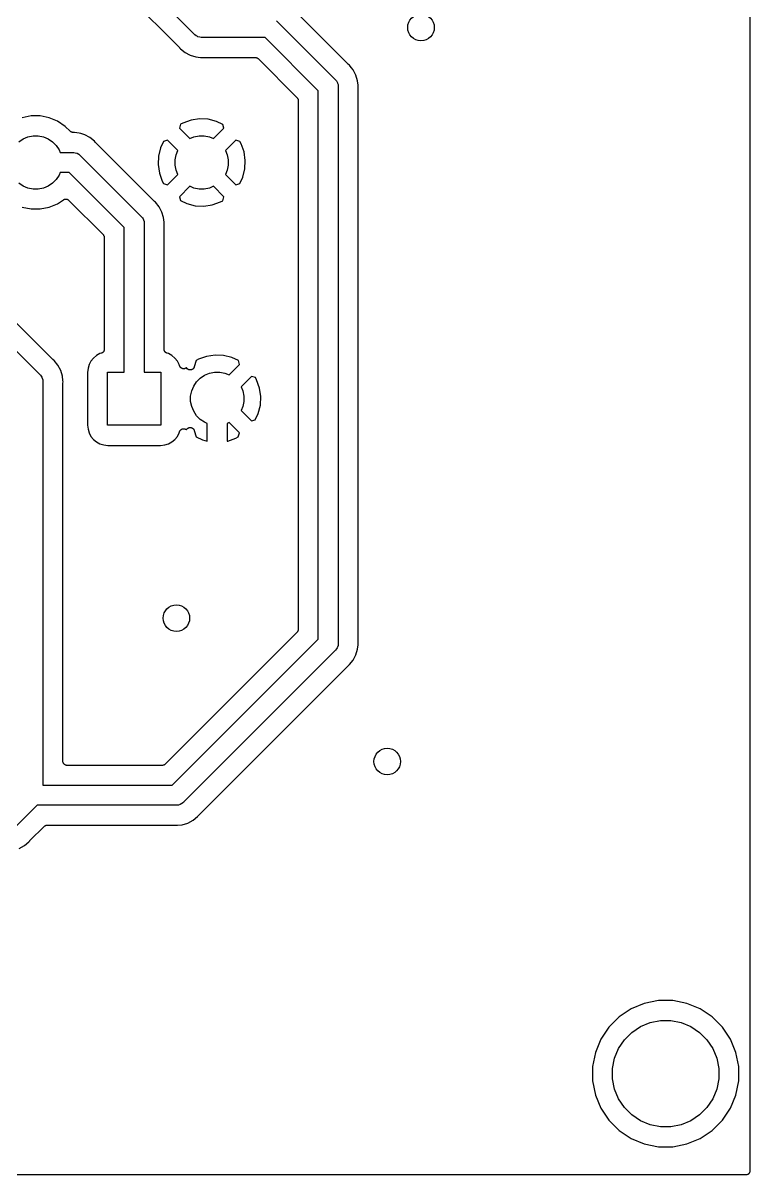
# Model space of a CAD drawing. Extents: x 102.4 to 160.8, y -97.5 to -19.5.
# Drawn here: x 138.89 to 160.78, y -97.54 to -62.86 of the extents above; entities that cross this region are included whole.
import ezdxf

# ---------------------------------------------------------------- set-up
doc = ezdxf.new("R2010")
doc.units = 0
doc.layers.add('BLACK', color=7, linetype='CONTINUOUS')

msp = doc.modelspace()

# ---------------------------------------------------------------- linework, layer by layer
at = {"layer": 'BLACK', "linetype": 'CONTINUOUS'}
for p, q in [((160.782, -19.939), (160.782, -97.409)), ((144.049, -63.1937), (141.53, -60.6745)), ((141.131, -61.1241), (143.6, -63.5927)), ((148.683, -64.0979), (146.976, -62.3913)), ((146.527, -62.7903), (148.284, -64.5475)), ((144.059, -63.2052), (144.049, -63.1937)), ((144.07, -63.2145), (144.059, -63.2052)), ((144.105, -63.2426), (144.07, -63.2145)), ((144.132, -63.2575), (144.105, -63.2426)), ((144.157, -63.2705), (144.132, -63.2575)), ((144.213, -63.2877), (144.157, -63.2705)), ((144.257, -63.292), (144.213, -63.2877)), ((144.272, -63.2934), (144.257, -63.292)), ((144.257, -63.292), (144.257, -63.292)), ((144.287, -63.292), (144.272, -63.2934)), ((146.18, -63.292), (144.287, -63.292)), ((147.782, -64.8943), (146.18, -63.292)), ((143.6, -63.5927), (143.601, -63.594)), ((143.601, -63.594), (143.605, -63.5982)), ((143.605, -63.5982), (143.608, -63.602)), ((143.608, -63.602), (143.633, -63.6315)), ((143.633, -63.6315), (143.77, -63.7439)), ((143.77, -63.7439), (143.904, -63.816)), ((143.904, -63.816), (143.926, -63.8275)), ((143.926, -63.8275), (144.096, -63.879)), ((144.096, -63.879), (144.234, -63.8926)), ((144.234, -63.8926), (144.234, -63.8926)), ((144.234, -63.8926), (144.272, -63.8964)), ((144.272, -63.8964), (144.31, -63.8926)), ((144.31, -63.8926), (144.312, -63.8924)), ((144.312, -63.8924), (144.317, -63.8925)), ((144.317, -63.8925), (144.322, -63.892)), ((144.322, -63.892), (145.879, -63.892)), ((145.879, -63.892), (145.879, -63.892)), ((145.879, -63.892), (145.879, -63.892)), ((145.879, -63.892), (145.879, -63.892)), ((145.879, -63.892), (145.88, -63.892)), ((145.88, -63.892), (145.892, -63.8933)), ((145.892, -63.8933), (145.904, -63.8945)), ((145.904, -63.8945), (145.904, -63.8947)), ((145.904, -63.8947), (145.905, -63.8948)), ((145.905, -63.8948), (145.916, -63.8983)), ((145.916, -63.8983), (145.927, -63.9018)), ((145.927, -63.9018), (145.928, -63.9021)), ((145.928, -63.9021), (145.929, -63.9023)), ((145.929, -63.9023), (145.939, -63.9079)), ((145.939, -63.9079), (145.949, -63.9135)), ((145.949, -63.9135), (145.95, -63.9139)), ((145.95, -63.9139), (145.95, -63.9142)), ((145.95, -63.9142), (145.959, -63.9217)), ((145.959, -63.9217), (145.968, -63.9292)), ((145.968, -63.9292), (147.145, -65.1056)), ((148.687, -64.1013), (148.683, -64.0979)), ((148.691, -64.1052), (148.687, -64.1013)), ((148.692, -64.1063), (148.691, -64.1052)), ((148.721, -64.1305), (148.692, -64.1063)), ((148.746, -64.16), (148.721, -64.1305)), ((148.78, -64.2017), (148.746, -64.16)), ((148.746, -64.16), (148.746, -64.16)), ((148.834, -64.2676), (148.78, -64.2017)), ((148.78, -64.2017), (148.78, -64.2017)), ((148.918, -64.4239), (148.834, -64.2676)), ((148.969, -64.5936), (148.918, -64.4239)), ((148.284, -64.5475), (148.295, -64.5568)), ((148.295, -64.5568), (148.305, -64.5683)), ((148.305, -64.5683), (148.305, -64.5683)), ((148.305, -64.5683), (148.333, -64.6025)), ((148.333, -64.6025), (148.361, -64.6546)), ((148.361, -64.6546), (148.364, -64.6668)), ((148.364, -64.6668), (148.378, -64.7112)), ((148.378, -64.7112), (148.382, -64.7553)), ((148.382, -64.7553), (148.383, -64.77)), ((148.383, -64.77), (148.382, -64.7847)), ((148.382, -64.7847), (148.382, -81.5193)), ((148.983, -64.7318), (148.969, -64.5936)), ((148.982, -64.8187), (148.983, -64.8133)), ((148.982, -64.8204), (148.982, -64.8187)), ((148.982, -81.4836), (148.982, -64.8204)), ((148.983, -64.732), (148.983, -64.7318)), ((148.986, -64.77), (148.983, -64.732)), ((148.983, -64.808), (148.986, -64.77)), ((148.983, -64.8133), (148.983, -64.808)), ((147.145, -65.1056), (147.145, -65.1059)), ((147.145, -65.1059), (147.145, -65.1059)), ((147.145, -65.1059), (147.145, -65.1059)), ((147.145, -65.1059), (147.146, -65.1069)), ((147.146, -65.1069), (147.153, -65.1161)), ((147.153, -65.1161), (147.161, -65.1251)), ((147.161, -65.1251), (147.161, -65.1257)), ((147.161, -65.1257), (147.162, -65.1262)), ((147.162, -65.1262), (147.167, -65.1367)), ((147.167, -65.1367), (147.172, -65.147)), ((147.172, -65.147), (147.173, -65.1476)), ((147.173, -65.1476), (147.173, -65.1482)), ((147.173, -65.1482), (147.176, -65.1595)), ((147.176, -65.1595), (147.18, -65.1707)), ((147.18, -65.1707), (147.18, -65.1714)), ((147.18, -65.1714), (147.18, -65.172)), ((147.18, -65.172), (147.181, -65.1837)), ((147.181, -65.1837), (147.182, -65.1954)), ((147.782, -81.4097), (147.782, -64.8943)), ((147.182, -65.1954), (147.182, -81.1086)), ((139.134, -65.656), (138.864, -65.7098)), ((139.41, -65.656), (139.134, -65.656)), ((139.68, -65.7098), (139.41, -65.656)), ((139.935, -65.8153), (139.68, -65.7098)), ((140.164, -65.9685), (139.935, -65.8153)), ((143.707, -65.8688), (143.637, -65.9062)), ((143.953, -65.781), (143.707, -65.8688)), ((144.208, -65.7432), (143.953, -65.781)), ((144.465, -65.7559), (144.208, -65.7432)), ((144.715, -65.8186), (144.465, -65.7559)), ((144.908, -65.9098), (144.715, -65.8186)), ((140.31, -66.1142), (140.164, -65.9685)), ((140.314, -66.1177), (140.31, -66.1142)), ((140.318, -66.1217), (140.314, -66.1177)), ((140.324, -66.1256), (140.318, -66.1217)), ((140.329, -66.1299), (140.324, -66.1256)), ((140.334, -66.1325), (140.329, -66.1299)), ((140.339, -66.1357), (140.334, -66.1325)), ((140.345, -66.1384), (140.339, -66.1357)), ((140.351, -66.1416), (140.345, -66.1384)), ((140.356, -66.1433), (140.351, -66.1416)), ((140.362, -66.1455), (140.356, -66.1433)), ((140.368, -66.1469), (140.362, -66.1455)), ((140.375, -66.1489), (140.368, -66.1469)), ((140.38, -66.1494), (140.375, -66.1489)), ((140.386, -66.1506), (140.38, -66.1494)), ((140.393, -66.1507), (140.386, -66.1506)), ((140.399, -66.1514), (140.393, -66.1507)), ((140.4, -66.1513), (140.399, -66.1514)), ((140.441, -66.1554), (140.4, -66.1513)), ((140.58, -66.169), (140.441, -66.1554)), ((140.441, -66.1554), (140.441, -66.1554)), ((140.632, -66.1848), (140.58, -66.169)), ((140.749, -66.2205), (140.632, -66.1848)), ((140.906, -66.3041), (140.749, -66.2205)), ((143.637, -65.9062), (143.602, -66.0268)), ((143.602, -66.0268), (143.914, -66.3385)), ((144.63, -66.3385), (144.942, -66.0268)), ((144.942, -66.0268), (144.908, -65.9098)), ((138.762, -66.4346), (138.893, -66.347)), ((138.893, -66.347), (139.039, -66.2867)), ((139.039, -66.2867), (139.193, -66.256)), ((139.193, -66.256), (139.351, -66.256)), ((139.351, -66.256), (139.505, -66.2867)), ((139.505, -66.2867), (139.651, -66.347)), ((139.651, -66.347), (139.782, -66.4346)), ((139.782, -66.4346), (139.893, -66.546)), ((139.893, -66.546), (139.981, -66.6771)), ((141.043, -66.4165), (140.906, -66.3041)), ((141.067, -66.446), (141.043, -66.4165)), ((141.071, -66.4498), (141.067, -66.446)), ((141.074, -66.454), (141.071, -66.4498)), ((141.075, -66.4553), (141.074, -66.454)), ((141.836, -67.2163), (141.075, -66.4553)), ((143.126, -66.4203), (143.035, -66.613)), ((143.243, -66.386), (143.126, -66.4203)), ((143.554, -66.6977), (143.243, -66.386)), ((143.914, -66.3385), (144.039, -66.2867)), ((144.039, -66.2867), (144.193, -66.256)), ((144.193, -66.256), (144.351, -66.256)), ((144.351, -66.256), (144.505, -66.2867)), ((144.505, -66.2867), (144.63, -66.3385)), ((145.301, -66.386), (144.99, -66.6977)), ((145.422, -66.4213), (145.301, -66.386)), ((145.459, -66.4913), (145.422, -66.4213)), ((145.547, -66.7369), (145.459, -66.4913)), ((139.981, -66.6771), (140.014, -66.756)), ((140.014, -66.756), (140.389, -66.756)), ((140.389, -66.756), (140.403, -66.7545)), ((140.403, -66.7545), (140.418, -66.756)), ((140.418, -66.756), (140.418, -66.756)), ((140.418, -66.756), (140.462, -66.7603)), ((140.462, -66.7603), (140.519, -66.7775)), ((140.519, -66.7775), (140.571, -66.8054)), ((140.571, -66.8054), (140.617, -66.8428)), ((140.617, -66.8428), (140.626, -66.8543)), ((140.626, -66.8543), (142.442, -68.6701)), ((142.972, -66.8629), (142.959, -67.1203)), ((143.035, -66.613), (142.972, -66.8629)), ((143.472, -66.9772), (143.503, -66.8226)), ((143.503, -66.8226), (143.554, -66.6977)), ((144.99, -66.6977), (145.041, -66.8226)), ((145.041, -66.8226), (145.072, -66.9772)), ((145.585, -66.9917), (145.547, -66.7369)), ((142.759, -68.1384), (141.836, -67.2163)), ((142.959, -67.1203), (142.997, -67.3751)), ((143.472, -67.1348), (143.472, -66.9772)), ((143.503, -67.2894), (143.472, -67.1348)), ((145.072, -67.1348), (145.041, -67.2894)), ((145.072, -66.9772), (145.072, -67.1348)), ((145.509, -67.499), (145.572, -67.2491)), ((145.572, -67.2491), (145.585, -66.9917)), ((139.893, -67.566), (139.782, -67.6774)), ((139.981, -67.4349), (139.893, -67.566)), ((140.014, -67.356), (139.981, -67.4349)), ((140.279, -67.356), (140.014, -67.356)), ((141.94, -69.0169), (140.279, -67.356)), ((142.997, -67.3751), (143.085, -67.6207)), ((143.085, -67.6207), (143.122, -67.6907)), ((143.243, -67.726), (143.554, -67.4143)), ((143.554, -67.4143), (143.503, -67.2894)), ((145.041, -67.2894), (144.99, -67.4143)), ((144.99, -67.4143), (145.301, -67.726)), ((145.418, -67.6917), (145.509, -67.499)), ((138.893, -67.765), (138.762, -67.6774)), ((139.039, -67.8253), (138.893, -67.765)), ((139.193, -67.856), (139.039, -67.8253)), ((139.351, -67.856), (139.193, -67.856)), ((139.505, -67.8253), (139.351, -67.856)), ((139.651, -67.765), (139.505, -67.8253)), ((139.782, -67.6774), (139.651, -67.765)), ((143.122, -67.6907), (143.243, -67.726)), ((143.914, -67.7735), (143.602, -68.0852)), ((144.039, -67.8253), (143.914, -67.7735)), ((144.193, -67.856), (144.039, -67.8253)), ((144.351, -67.856), (144.193, -67.856)), ((144.505, -67.8253), (144.351, -67.856)), ((144.63, -67.7735), (144.505, -67.8253)), ((144.942, -68.0852), (144.63, -67.7735)), ((145.301, -67.726), (145.418, -67.6917)), ((139.68, -68.4022), (139.935, -68.2967)), ((139.935, -68.2967), (140.11, -68.1799)), ((140.11, -68.1799), (140.111, -68.1795)), ((140.111, -68.1789), (140.122, -68.1735)), ((140.111, -68.1795), (140.111, -68.1789)), ((140.111, -68.1795), (140.111, -68.1795)), ((140.111, -68.1795), (140.111, -68.1795)), ((140.122, -68.1735), (140.132, -68.1679)), ((140.132, -68.1679), (140.133, -68.1678)), ((140.133, -68.1675), (140.145, -68.1642)), ((140.133, -68.1678), (140.133, -68.1675)), ((140.145, -68.1642), (140.156, -68.1608)), ((140.156, -68.1608), (140.157, -68.1608)), ((140.157, -68.1606), (140.169, -68.1596)), ((140.157, -68.1608), (140.157, -68.1606)), ((140.169, -68.1596), (140.181, -68.1585)), ((140.181, -68.1585), (140.181, -68.1585)), ((140.181, -68.1585), (140.182, -68.1585)), ((140.182, -68.1585), (140.194, -68.1598)), ((140.194, -68.1598), (140.206, -68.161)), ((140.206, -68.161), (140.206, -68.1611)), ((140.206, -68.1611), (140.207, -68.1612)), ((140.207, -68.1612), (140.218, -68.1648)), ((140.218, -68.1648), (140.229, -68.1682)), ((140.229, -68.1682), (140.23, -68.1685)), ((140.23, -68.1685), (140.23, -68.1686)), ((140.23, -68.1686), (140.241, -68.1744)), ((140.241, -68.1744), (140.251, -68.18)), ((140.251, -68.18), (140.251, -68.1803)), ((140.251, -68.1803), (140.252, -68.1805)), ((140.252, -68.1805), (140.261, -68.1881)), ((140.261, -68.1881), (140.27, -68.1957)), ((140.27, -68.1957), (141.303, -69.2282)), ((142.759, -68.1385), (142.759, -68.1384)), ((142.841, -68.2206), (142.759, -68.1385)), ((142.845, -68.224), (142.841, -68.2206)), ((142.849, -68.2278), (142.845, -68.224)), ((142.85, -68.2289), (142.849, -68.2278)), ((142.879, -68.2532), (142.85, -68.2289)), ((142.992, -68.3902), (142.879, -68.2532)), ((143.602, -68.0852), (143.636, -68.2022)), ((143.636, -68.2022), (143.829, -68.2934)), ((143.829, -68.2934), (144.079, -68.3561)), ((144.591, -68.331), (144.837, -68.2432)), ((144.837, -68.2432), (144.907, -68.2058)), ((144.907, -68.2058), (144.942, -68.0852)), ((138.864, -68.4022), (139.134, -68.456)), ((139.134, -68.456), (139.41, -68.456)), ((139.41, -68.456), (139.68, -68.4022)), ((143.076, -68.5465), (142.992, -68.3902)), ((143.127, -68.7162), (143.076, -68.5465)), ((144.079, -68.3561), (144.336, -68.3688)), ((144.336, -68.3688), (144.591, -68.331)), ((142.442, -68.6701), (142.453, -68.6795)), ((142.453, -68.6795), (142.463, -68.6909)), ((142.463, -68.6909), (142.491, -68.7252)), ((142.491, -68.7252), (142.505, -68.7514)), ((142.505, -68.7514), (142.519, -68.7773)), ((142.519, -68.7773), (142.536, -68.8338)), ((142.536, -68.8338), (142.54, -68.8779)), ((142.54, -68.8779), (142.54, -68.8779)), ((142.54, -68.8779), (142.541, -68.8926)), ((142.541, -68.8926), (142.54, -68.9074)), ((142.54, -68.9074), (142.54, -73.368)), ((143.141, -68.8545), (143.127, -68.7162)), ((143.14, -68.9413), (143.141, -68.936)), ((143.14, -68.9431), (143.14, -68.9413)), ((143.14, -72.6771), (143.14, -68.9431)), ((143.141, -68.8546), (143.141, -68.8545)), ((143.144, -68.8926), (143.141, -68.8546)), ((143.141, -68.9306), (143.144, -68.8926)), ((143.141, -68.936), (143.141, -68.9306)), ((141.303, -69.2282), (141.303, -69.2285)), ((141.303, -69.2285), (141.303, -69.2285)), ((141.303, -69.2285), (141.303, -69.2286)), ((141.303, -69.2286), (141.304, -69.2295)), ((141.304, -69.2295), (141.311, -69.2387)), ((141.311, -69.2387), (141.319, -69.2477)), ((141.319, -69.2477), (141.319, -69.2483)), ((141.319, -69.2483), (141.32, -69.2489)), ((141.32, -69.2489), (141.325, -69.2593)), ((141.325, -69.2593), (141.33, -69.2696)), ((141.33, -69.2696), (141.331, -69.2703)), ((141.331, -69.2703), (141.331, -69.2709)), ((141.331, -69.2709), (141.334, -69.2822)), ((141.334, -69.2822), (141.338, -69.2934)), ((141.338, -69.2934), (141.338, -69.294)), ((141.338, -69.294), (141.338, -69.2947)), ((141.338, -69.2947), (141.339, -69.3064)), ((141.339, -69.3064), (141.34, -69.318)), ((141.34, -69.318), (141.34, -72.6771)), ((141.94, -72.7533), (141.94, -69.0169)), ((139.793, -72.9879), (138.216, -71.4113)), ((137.767, -71.8103), (139.394, -73.4375)), ((141.209, -72.811), (141.105, -72.8667)), ((141.25, -72.7987), (141.209, -72.811)), ((141.255, -72.7965), (141.25, -72.7987)), ((141.261, -72.7949), (141.255, -72.7965)), ((141.267, -72.7918), (141.261, -72.7949)), ((141.273, -72.7892), (141.267, -72.7918)), ((141.277, -72.7861), (141.273, -72.7892)), ((141.283, -72.7834), (141.277, -72.7861)), ((141.288, -72.7792), (141.283, -72.7834)), ((141.293, -72.7755), (141.288, -72.7792)), ((141.297, -72.7714), (141.293, -72.7755)), ((141.302, -72.7679), (141.297, -72.7714)), ((141.306, -72.7627), (141.302, -72.7679)), ((141.311, -72.758), (141.306, -72.7627)), ((141.314, -72.7532), (141.311, -72.758)), ((141.318, -72.7489), (141.314, -72.7532)), ((141.321, -72.743), (141.318, -72.7489)), ((141.325, -72.7374), (141.321, -72.743)), ((141.327, -72.7322), (141.325, -72.7374)), ((141.33, -72.7272), (141.327, -72.7322)), ((141.332, -72.7208), (141.33, -72.7272)), ((141.334, -72.7145), (141.332, -72.7208)), ((141.336, -72.709), (141.334, -72.7145)), ((141.337, -72.7036), (141.336, -72.709)), ((141.338, -72.6969), (141.337, -72.7036)), ((141.339, -72.6903), (141.338, -72.6969)), ((141.34, -72.6789), (141.339, -72.6846)), ((141.339, -72.6846), (141.339, -72.6903)), ((141.34, -72.6771), (141.34, -72.6789)), ((141.94, -73.368), (141.94, -72.7533)), ((141.94, -72.7533), (141.94, -72.7533)), ((143.141, -72.6828), (143.14, -72.6771)), ((143.141, -72.6885), (143.141, -72.6828)), ((143.142, -72.6951), (143.141, -72.6885)), ((143.142, -72.7018), (143.142, -72.6951)), ((143.144, -72.7073), (143.142, -72.7018)), ((143.145, -72.7128), (143.144, -72.7073)), ((143.148, -72.7191), (143.145, -72.7128)), ((143.15, -72.7255), (143.148, -72.7191)), ((143.152, -72.7306), (143.15, -72.7255)), ((143.154, -72.7358), (143.152, -72.7306)), ((143.158, -72.7415), (143.154, -72.7358)), ((143.161, -72.7474), (143.158, -72.7415)), ((143.165, -72.7518), (143.161, -72.7474)), ((143.168, -72.7566), (143.165, -72.7518)), ((143.173, -72.7614), (143.168, -72.7566)), ((143.177, -72.7666), (143.173, -72.7614)), ((143.181, -72.7703), (143.177, -72.7666)), ((143.185, -72.7743), (143.181, -72.7703)), ((143.191, -72.7781), (143.185, -72.7743)), ((143.196, -72.7824), (143.191, -72.7781)), ((143.201, -72.7851), (143.196, -72.7824)), ((143.206, -72.7884), (143.201, -72.7851)), ((143.212, -72.791), (143.206, -72.7884)), ((143.218, -72.7942), (143.212, -72.791)), ((143.223, -72.7959), (143.218, -72.7942)), ((143.228, -72.7982), (143.223, -72.7959)), ((143.23, -72.7987), (143.228, -72.7982)), ((143.271, -72.811), (143.23, -72.7987)), ((143.375, -72.8667), (143.271, -72.811)), ((139.797, -72.9913), (139.793, -72.9879)), ((139.801, -72.9952), (139.797, -72.9913)), ((139.802, -72.9963), (139.801, -72.9952)), ((139.831, -73.0205), (139.802, -72.9963)), ((139.944, -73.1576), (139.831, -73.0205)), ((140.028, -73.3139), (139.944, -73.1576)), ((140.883, -73.1373), (140.849, -73.2504)), ((140.939, -73.033), (140.883, -73.1373)), ((141.014, -72.9417), (140.939, -73.033)), ((141.105, -72.8667), (141.014, -72.9417)), ((143.466, -72.9417), (143.375, -72.8667)), ((143.541, -73.033), (143.466, -72.9417)), ((143.597, -73.1373), (143.541, -73.033)), ((143.609, -73.1762), (143.597, -73.1373)), ((144.105, -73.0182), (144.049, -73.2111)), ((144.175, -72.9808), (144.105, -73.0182)), ((144.421, -72.893), (144.175, -72.9808)), ((144.676, -72.8552), (144.421, -72.893)), ((144.933, -72.8679), (144.676, -72.8552)), ((145.183, -72.9306), (144.933, -72.8679)), ((145.098, -73.4505), (145.41, -73.1388)), ((145.376, -73.0218), (145.183, -72.9306)), ((145.41, -73.1388), (145.376, -73.0218)), ((139.394, -73.4375), (139.405, -73.4468)), ((139.405, -73.4468), (139.415, -73.4583)), ((139.415, -73.4583), (139.443, -73.4925)), ((139.443, -73.4925), (139.457, -73.5188)), ((140.079, -73.4836), (140.028, -73.3139)), ((140.093, -73.6219), (140.079, -73.4836)), ((140.849, -73.2504), (140.836, -73.3742)), ((140.836, -73.3742), (140.836, -74.9618)), ((141.44, -74.968), (141.44, -73.368)), ((141.44, -73.368), (141.94, -73.368)), ((142.54, -73.368), (143.04, -73.368)), ((143.04, -73.368), (143.04, -74.968)), ((143.611, -73.1816), (143.609, -73.1762)), ((143.613, -73.1873), (143.611, -73.1816)), ((143.616, -73.1931), (143.613, -73.1873)), ((143.618, -73.1991), (143.616, -73.1931)), ((143.622, -73.204), (143.618, -73.1991)), ((143.624, -73.2092), (143.622, -73.204)), ((143.628, -73.2143), (143.624, -73.2092)), ((143.632, -73.2197), (143.628, -73.2143)), ((143.636, -73.2239), (143.632, -73.2197)), ((143.64, -73.2285), (143.636, -73.2239)), ((143.645, -73.2327), (143.64, -73.2285)), ((143.65, -73.2373), (143.645, -73.2327)), ((143.654, -73.2406), (143.65, -73.2373)), ((143.659, -73.2444), (143.654, -73.2406)), ((143.665, -73.2475), (143.659, -73.2444)), ((143.67, -73.2511), (143.665, -73.2475)), ((143.676, -73.2534), (143.67, -73.2511)), ((143.681, -73.2562), (143.676, -73.2534)), ((143.687, -73.2582), (143.681, -73.2562)), ((143.693, -73.2607), (143.687, -73.2582)), ((143.699, -73.2619), (143.693, -73.2607)), ((143.704, -73.2636), (143.699, -73.2619)), ((143.711, -73.2643), (143.704, -73.2636)), ((143.717, -73.2656), (143.711, -73.2643)), ((143.723, -73.2657), (143.717, -73.2656)), ((143.729, -73.2663), (143.723, -73.2657)), ((143.736, -73.2657), (143.729, -73.2663)), ((143.742, -73.2658), (143.736, -73.2657)), ((143.748, -73.2647), (143.742, -73.2658)), ((143.754, -73.2641), (143.748, -73.2647)), ((143.76, -73.2623), (143.754, -73.2641)), ((143.766, -73.2611), (143.76, -73.2623)), ((143.772, -73.2589), (143.766, -73.2611)), ((143.778, -73.2572), (143.772, -73.2589)), ((143.783, -73.2542), (143.778, -73.2572)), ((143.789, -73.2518), (143.783, -73.2542)), ((143.794, -73.2485), (143.789, -73.2518)), ((143.8, -73.2458), (143.794, -73.2485)), ((143.805, -73.2418), (143.8, -73.2458)), ((143.81, -73.2382), (143.805, -73.2418)), ((143.837, -73.2651), (143.81, -73.2381)), ((143.81, -73.2381), (143.81, -73.2382)), ((143.842, -73.2692), (143.837, -73.2651)), ((143.847, -73.2738), (143.842, -73.2692)), ((143.852, -73.2771), (143.847, -73.2738)), ((143.856, -73.2808), (143.852, -73.2771)), ((143.862, -73.2839), (143.856, -73.2808)), ((143.867, -73.2875), (143.862, -73.2839)), ((143.873, -73.2897), (143.867, -73.2875)), ((143.878, -73.2925), (143.873, -73.2897)), ((143.884, -73.2944), (143.878, -73.2925)), ((143.89, -73.2969), (143.884, -73.2944)), ((143.896, -73.2981), (143.89, -73.2969)), ((143.902, -73.2998), (143.896, -73.2981)), ((143.908, -73.3004), (143.902, -73.2998)), ((143.915, -73.3017), (143.908, -73.3004)), ((143.921, -73.3017), (143.915, -73.3017)), ((143.926, -73.3023), (143.921, -73.3017)), ((143.933, -73.3017), (143.926, -73.3023)), ((143.939, -73.3017), (143.933, -73.3017)), ((143.945, -73.3005), (143.939, -73.3017)), ((143.951, -73.3), (143.945, -73.3005)), ((143.957, -73.2981), (143.951, -73.3)), ((143.964, -73.2968), (143.957, -73.2981)), ((143.969, -73.2946), (143.964, -73.2968)), ((143.975, -73.2929), (143.969, -73.2946)), ((143.981, -73.2899), (143.975, -73.2929)), ((143.987, -73.2874), (143.981, -73.2899)), ((143.992, -73.2841), (143.987, -73.2874)), ((143.997, -73.2813), (143.992, -73.2841)), ((144.002, -73.2772), (143.997, -73.2813)), ((144.007, -73.2736), (144.002, -73.2772)), ((144.011, -73.2695), (144.007, -73.2736)), ((144.016, -73.2657), (144.011, -73.2695)), ((144.02, -73.2607), (144.016, -73.2657)), ((144.025, -73.2562), (144.02, -73.2607)), ((144.028, -73.2512), (144.025, -73.2562)), ((144.032, -73.2467), (144.028, -73.2512)), ((144.035, -73.241), (144.032, -73.2467)), ((144.039, -73.2356), (144.035, -73.241)), ((144.041, -73.2301), (144.039, -73.2356)), ((144.044, -73.2249), (144.041, -73.2301)), ((144.046, -73.2187), (144.044, -73.2249)), ((144.048, -73.2127), (144.046, -73.2187)), ((144.049, -73.2111), (144.048, -73.2127)), ((144.23, -73.5466), (144.361, -73.459)), ((144.361, -73.459), (144.507, -73.3987)), ((144.507, -73.3987), (144.661, -73.368)), ((144.661, -73.368), (144.819, -73.368)), ((144.819, -73.368), (144.973, -73.3987)), ((144.973, -73.3987), (145.098, -73.4505)), ((145.769, -73.498), (145.458, -73.8097)), ((145.89, -73.5333), (145.769, -73.498)), ((139.457, -73.5188), (139.471, -73.5446)), ((139.471, -73.5446), (139.488, -73.6012)), ((139.488, -73.6012), (139.492, -73.6453)), ((139.492, -73.6453), (139.492, -73.6453)), ((139.492, -73.6453), (139.493, -73.66)), ((139.493, -73.66), (139.492, -73.6747)), ((139.492, -73.6747), (139.492, -85.806)), ((140.092, -73.7087), (140.093, -73.7033)), ((140.092, -73.7104), (140.092, -73.7087)), ((140.092, -85.079), (140.092, -73.7104)), ((140.093, -73.622), (140.093, -73.6219)), ((140.096, -73.66), (140.093, -73.622)), ((140.093, -73.698), (140.096, -73.66)), ((140.093, -73.7033), (140.093, -73.698)), ((143.971, -73.9346), (144.031, -73.7891)), ((144.031, -73.7891), (144.119, -73.658)), ((144.119, -73.658), (144.23, -73.5466)), ((145.458, -73.8097), (145.509, -73.9346)), ((145.927, -73.6033), (145.89, -73.5333)), ((146.015, -73.8489), (145.927, -73.6033)), ((146.053, -74.1037), (146.015, -73.8489)), ((143.94, -74.0892), (143.971, -73.9346)), ((143.94, -74.2468), (143.94, -74.0892)), ((145.509, -73.9346), (145.54, -74.0892)), ((145.54, -74.0892), (145.54, -74.2468)), ((146.04, -74.3611), (146.053, -74.1037)), ((143.971, -74.4014), (143.94, -74.2468)), ((144.031, -74.5469), (143.971, -74.4014)), ((144.119, -74.678), (144.031, -74.5469)), ((145.509, -74.4014), (145.458, -74.5263)), ((145.458, -74.5263), (145.769, -74.838)), ((145.54, -74.2468), (145.509, -74.4014)), ((145.977, -74.611), (146.04, -74.3611)), ((144.23, -74.7894), (144.119, -74.678)), ((144.361, -74.877), (144.23, -74.7894)), ((144.44, -74.9096), (144.361, -74.877)), ((145.098, -74.8855), (145.04, -74.9096)), ((145.41, -75.1972), (145.098, -74.8855)), ((145.769, -74.838), (145.886, -74.8037)), ((145.886, -74.8037), (145.977, -74.611)), ((140.836, -74.9618), (140.849, -75.0856)), ((140.849, -75.0856), (140.883, -75.1987)), ((140.883, -75.1987), (140.939, -75.303)), ((143.04, -74.968), (141.44, -74.968)), ((143.541, -75.303), (143.597, -75.1987)), ((143.597, -75.1987), (143.609, -75.1598)), ((143.609, -75.1581), (143.612, -75.1527)), ((143.609, -75.1598), (143.609, -75.1581)), ((143.612, -75.1527), (143.613, -75.1471)), ((143.613, -75.1471), (143.617, -75.1413)), ((143.617, -75.1413), (143.619, -75.1354)), ((143.619, -75.1354), (143.622, -75.1305)), ((143.622, -75.1305), (143.625, -75.1253)), ((143.625, -75.1253), (143.629, -75.1203)), ((143.629, -75.1203), (143.633, -75.1149)), ((143.633, -75.1149), (143.637, -75.1108)), ((143.637, -75.1108), (143.641, -75.1063)), ((143.641, -75.1063), (143.646, -75.1022)), ((143.646, -75.1022), (143.651, -75.0976)), ((143.651, -75.0976), (143.656, -75.0944)), ((143.656, -75.0944), (143.66, -75.0907)), ((143.66, -75.0907), (143.666, -75.0876)), ((143.666, -75.0876), (143.672, -75.0841)), ((143.672, -75.0841), (143.677, -75.0819)), ((143.677, -75.0819), (143.682, -75.0791)), ((143.682, -75.0791), (143.689, -75.0772)), ((143.689, -75.0772), (143.695, -75.0748)), ((143.695, -75.0748), (143.7, -75.0737)), ((143.7, -75.0737), (143.706, -75.072)), ((143.706, -75.072), (143.713, -75.0714)), ((143.713, -75.0714), (143.719, -75.0702)), ((143.719, -75.0702), (143.725, -75.0702)), ((143.725, -75.0702), (143.731, -75.0697)), ((143.731, -75.0697), (143.737, -75.0703)), ((143.737, -75.0703), (143.744, -75.0704)), ((143.744, -75.0704), (143.75, -75.0716)), ((143.75, -75.0716), (143.755, -75.0722)), ((143.755, -75.0722), (143.762, -75.0741)), ((143.762, -75.0741), (143.768, -75.0754)), ((143.768, -75.0754), (143.774, -75.0777)), ((143.774, -75.0777), (143.779, -75.0794)), ((143.779, -75.0794), (143.785, -75.0825)), ((143.785, -75.0825), (143.791, -75.0851)), ((143.791, -75.0851), (143.796, -75.0884)), ((143.796, -75.0884), (143.801, -75.0912)), ((143.801, -75.0912), (143.806, -75.0953)), ((143.806, -75.0953), (143.81, -75.098)), ((143.81, -75.098), (143.837, -75.0709)), ((143.837, -75.0709), (143.838, -75.0697)), ((143.838, -75.0697), (143.843, -75.0656)), ((143.843, -75.0656), (143.848, -75.0611)), ((143.848, -75.0611), (143.853, -75.0579)), ((143.853, -75.0579), (143.858, -75.0542)), ((143.858, -75.0542), (143.863, -75.0512)), ((143.863, -75.0512), (143.869, -75.0477)), ((143.869, -75.0477), (143.874, -75.0455)), ((143.874, -75.0455), (143.88, -75.0428)), ((143.88, -75.0428), (143.886, -75.041)), ((143.886, -75.041), (143.892, -75.0386)), ((143.892, -75.0386), (143.898, -75.0375)), ((143.898, -75.0375), (143.904, -75.0359)), ((143.904, -75.0359), (143.91, -75.0353)), ((143.91, -75.0353), (143.916, -75.0341)), ((143.916, -75.0341), (143.922, -75.0342)), ((143.922, -75.0342), (143.928, -75.0337)), ((143.928, -75.0337), (143.935, -75.0344)), ((143.935, -75.0344), (143.941, -75.0345)), ((143.941, -75.0345), (143.947, -75.0357)), ((143.947, -75.0357), (143.953, -75.0364)), ((143.953, -75.0364), (143.959, -75.0383)), ((143.959, -75.0383), (143.965, -75.0397)), ((143.965, -75.0397), (143.971, -75.042)), ((143.971, -75.042), (143.977, -75.0438)), ((143.977, -75.0438), (143.982, -75.0469)), ((143.982, -75.0469), (143.988, -75.0495)), ((143.988, -75.0495), (143.993, -75.0528)), ((143.993, -75.0528), (143.998, -75.0557)), ((143.998, -75.0557), (144.003, -75.0598)), ((144.003, -75.0598), (144.009, -75.0635)), ((144.009, -75.0635), (144.013, -75.0677)), ((144.013, -75.0677), (144.017, -75.0715)), ((144.017, -75.0715), (144.021, -75.0766)), ((144.021, -75.0766), (144.026, -75.0812)), ((144.026, -75.0812), (144.029, -75.0862)), ((144.029, -75.0862), (144.033, -75.0908)), ((144.033, -75.0908), (144.036, -75.0965)), ((144.036, -75.0965), (144.039, -75.102)), ((144.039, -75.102), (144.042, -75.1075)), ((144.042, -75.1075), (144.044, -75.1127)), ((144.044, -75.1127), (144.046, -75.1189)), ((144.046, -75.1189), (144.049, -75.1249)), ((144.049, -75.1249), (144.104, -75.3142)), ((144.44, -75.4413), (144.44, -74.9096)), ((145.04, -74.9096), (145.04, -75.4458)), ((145.375, -75.3178), (145.41, -75.1972)), ((140.939, -75.303), (141.014, -75.3943)), ((141.014, -75.3943), (141.105, -75.4693)), ((141.105, -75.4693), (141.209, -75.525)), ((141.209, -75.525), (141.322, -75.5593)), ((141.322, -75.5593), (141.446, -75.5715)), ((141.446, -75.5715), (143.034, -75.5715)), ((143.034, -75.5715), (143.158, -75.5593)), ((143.158, -75.5593), (143.271, -75.525)), ((143.271, -75.525), (143.375, -75.4693)), ((143.375, -75.4693), (143.466, -75.3943)), ((143.466, -75.3943), (143.541, -75.303)), ((144.104, -75.3142), (144.297, -75.4054)), ((144.297, -75.4054), (144.44, -75.4413)), ((145.04, -75.4458), (145.059, -75.443)), ((145.059, -75.443), (145.305, -75.3552)), ((145.305, -75.3552), (145.375, -75.3178)), ((147.176, -81.1462), (147.172, -81.1574)), ((147.179, -81.135), (147.176, -81.1462)), ((147.181, -81.1221), (147.179, -81.1337)), ((147.179, -81.1337), (147.179, -81.1343)), ((147.179, -81.1343), (147.179, -81.135)), ((147.182, -81.1104), (147.181, -81.1221)), ((147.182, -81.1086), (147.182, -81.109)), ((147.182, -81.109), (147.182, -81.109)), ((147.182, -81.109), (147.182, -81.1091)), ((147.182, -81.1091), (147.182, -81.1104)), ((147.145, -81.1984), (143.174, -85.1688)), ((143.386, -85.806), (147.782, -81.4097)), ((147.152, -81.1893), (147.145, -81.1984)), ((147.16, -81.1804), (147.152, -81.1893)), ((147.161, -81.1793), (147.16, -81.1798)), ((147.16, -81.1798), (147.16, -81.1804)), ((147.166, -81.1689), (147.161, -81.1793)), ((147.172, -81.1586), (147.166, -81.1689)), ((147.172, -81.1574), (147.172, -81.158)), ((147.172, -81.158), (147.172, -81.1586)), ((148.983, -81.4889), (148.982, -81.4836)), ((148.982, -81.4942), (148.983, -81.4889)), ((148.284, -81.7565), (143.733, -86.3077)), ((148.295, -81.7472), (148.284, -81.7565)), ((148.305, -81.7353), (148.295, -81.7472)), ((148.333, -81.7015), (148.305, -81.7353)), ((148.352, -81.6647), (148.333, -81.7015)), ((148.361, -81.6494), (148.352, -81.6647)), ((148.378, -81.5928), (148.361, -81.6494)), ((148.382, -81.5487), (148.378, -81.5928)), ((148.382, -81.5193), (148.383, -81.534)), ((148.383, -81.534), (148.382, -81.5487)), ((148.382, -81.5487), (148.382, -81.5487)), ((148.918, -81.8801), (148.969, -81.7104)), ((148.969, -81.7104), (148.983, -81.572)), ((148.983, -81.496), (148.982, -81.4942)), ((148.986, -81.534), (148.983, -81.496)), ((148.983, -81.572), (148.986, -81.534)), ((148.983, -81.572), (148.983, -81.572)), ((148.692, -82.1977), (148.721, -82.1735)), ((148.721, -82.1735), (148.834, -82.0364)), ((148.834, -82.0364), (148.918, -81.8801)), ((144.182, -86.7067), (148.683, -82.2061)), ((148.683, -82.2061), (148.684, -82.2048)), ((148.684, -82.2048), (148.688, -82.2015)), ((148.688, -82.2015), (148.692, -82.1977)), ((140.093, -85.0909), (140.092, -85.079)), ((140.094, -85.1028), (140.093, -85.0909)), ((140.094, -85.1032), (140.094, -85.1028)), ((140.094, -85.1037), (140.094, -85.1032)), ((140.098, -85.1151), (140.094, -85.1037)), ((140.101, -85.1266), (140.098, -85.1151)), ((140.101, -85.127), (140.101, -85.1266)), ((140.102, -85.1274), (140.101, -85.127)), ((140.107, -85.1379), (140.102, -85.1274)), ((140.113, -85.1485), (140.107, -85.1379)), ((140.113, -85.1489), (140.113, -85.1485)), ((140.113, -85.1493), (140.113, -85.1489)), ((140.121, -85.1585), (140.113, -85.1493)), ((140.128, -85.1679), (140.121, -85.1585)), ((140.129, -85.1681), (140.128, -85.1679)), ((140.129, -85.1685), (140.129, -85.1681)), ((140.138, -85.1761), (140.129, -85.1685)), ((140.147, -85.1838), (140.138, -85.1761)), ((140.148, -85.184), (140.147, -85.1838)), ((140.148, -85.1843), (140.148, -85.184)), ((140.159, -85.19), (140.148, -85.1843)), ((140.169, -85.1957), (140.159, -85.19)), ((140.169, -85.1959), (140.169, -85.1957)), ((140.17, -85.1961), (140.169, -85.1959)), ((140.181, -85.1996), (140.17, -85.1961)), ((140.193, -85.2032), (140.181, -85.1996)), ((140.193, -85.2033), (140.193, -85.2032)), ((140.193, -85.2034), (140.193, -85.2033)), ((140.205, -85.2047), (140.193, -85.2034)), ((140.217, -85.206), (140.205, -85.2047)), ((140.218, -85.206), (140.217, -85.206)), ((140.219, -85.206), (140.218, -85.206)), ((140.218, -85.206), (140.218, -85.206)), ((140.218, -85.206), (140.218, -85.206)), ((143.085, -85.206), (140.219, -85.206)), ((143.096, -85.2049), (143.085, -85.206)), ((143.108, -85.2038), (143.096, -85.2049)), ((143.109, -85.2036), (143.108, -85.2038)), ((143.12, -85.2002), (143.109, -85.2036)), ((143.109, -85.2036), (143.109, -85.2036)), ((143.132, -85.1969), (143.12, -85.2002)), ((143.133, -85.1964), (143.132, -85.1966)), ((143.132, -85.1966), (143.132, -85.1969)), ((143.143, -85.1909), (143.133, -85.1964)), ((143.154, -85.1855), (143.143, -85.1909)), ((143.155, -85.1848), (143.154, -85.1851)), ((143.154, -85.1851), (143.154, -85.1855)), ((143.164, -85.1774), (143.155, -85.1848)), ((143.173, -85.17), (143.164, -85.1774)), ((143.174, -85.1691), (143.173, -85.17)), ((143.174, -85.1688), (143.174, -85.1691)), ((143.174, -85.1691), (143.174, -85.1691)), ((143.174, -85.1691), (143.174, -85.1691)), ((139.492, -85.806), (143.386, -85.806)), ((143.723, -86.3192), (143.677, -86.3566)), ((143.733, -86.3077), (143.723, -86.3192)), ((139.316, -86.406), (138.653, -87.0697)), ((143.495, -86.406), (139.316, -86.406)), ((143.51, -86.4074), (143.495, -86.406)), ((143.525, -86.406), (143.51, -86.4074)), ((143.569, -86.4017), (143.525, -86.406)), ((143.525, -86.406), (143.525, -86.406)), ((143.625, -86.3845), (143.569, -86.4017)), ((143.677, -86.3566), (143.625, -86.3845)), ((139.528, -87.0429), (139.529, -87.042)), ((139.529, -87.042), (139.538, -87.0346)), ((139.538, -87.0346), (139.547, -87.0272)), ((139.547, -87.0272), (139.548, -87.0269)), ((139.548, -87.0265), (139.559, -87.0211)), ((139.548, -87.0269), (139.548, -87.0265)), ((139.559, -87.0211), (139.569, -87.0156)), ((139.569, -87.0156), (139.57, -87.0154)), ((139.57, -87.0151), (139.582, -87.0118)), ((139.57, -87.0154), (139.57, -87.0151)), ((139.582, -87.0118), (139.593, -87.0084)), ((139.593, -87.0084), (139.594, -87.0082)), ((139.593, -87.0084), (139.593, -87.0084)), ((139.594, -87.0082), (139.606, -87.0071)), ((139.606, -87.0071), (139.617, -87.006)), ((139.617, -87.006), (143.46, -87.006)), ((143.46, -87.006), (143.461, -87.006)), ((143.461, -87.006), (143.467, -87.0066)), ((143.467, -87.0066), (143.472, -87.0066)), ((143.472, -87.0066), (143.51, -87.0104)), ((143.51, -87.0104), (143.548, -87.0066)), ((143.548, -87.0066), (143.686, -86.993)), ((143.548, -87.0066), (143.548, -87.0066)), ((143.686, -86.993), (143.856, -86.9415)), ((143.856, -86.9415), (144.012, -86.8579)), ((144.012, -86.8579), (144.149, -86.7455)), ((144.149, -86.7455), (144.174, -86.716)), ((144.174, -86.716), (144.175, -86.7146)), ((144.175, -86.7146), (144.179, -86.7109)), ((144.179, -86.7109), (144.182, -86.7067)), ((139.102, -87.4687), (139.528, -87.0432)), ((139.528, -87.0432), (139.528, -87.0429)), ((139.528, -87.0429), (139.528, -87.0429)), ((139.528, -87.0429), (139.528, -87.0429)), ((138.776, -87.7035), (138.932, -87.6199)), ((138.932, -87.6199), (139.069, -87.5075)), ((139.069, -87.5075), (139.094, -87.478)), ((139.094, -87.478), (139.095, -87.4766)), ((139.095, -87.4766), (139.099, -87.4729)), ((139.099, -87.4729), (139.102, -87.4687)), ((157.2, -92.5384), (156.84, -92.7791)), ((157.6, -92.3725), (157.2, -92.5384)), ((158.025, -92.288), (157.6, -92.3725)), ((158.459, -92.288), (158.025, -92.288)), ((158.884, -92.3725), (158.459, -92.288)), ((159.284, -92.5384), (158.884, -92.3725)), ((159.644, -92.7791), (159.284, -92.5384)), ((156.84, -92.7791), (156.533, -93.0856)), ((157.775, -92.9495), (158.084, -92.888)), ((158.084, -92.888), (158.4, -92.888)), ((158.4, -92.888), (158.709, -92.9495)), ((159.951, -93.0856), (159.644, -92.7791)), ((156.533, -93.0856), (156.292, -93.4459)), ((156.999, -93.4681), (157.222, -93.2452)), ((157.222, -93.2452), (157.484, -93.0701)), ((157.484, -93.0701), (157.775, -92.9495)), ((158.709, -92.9495), (159, -93.0701)), ((159, -93.0701), (159.262, -93.2452)), ((159.262, -93.2452), (159.485, -93.4681)), ((160.192, -93.4459), (159.951, -93.0856)), ((156.292, -93.4459), (156.127, -93.8463)), ((156.824, -93.7301), (156.999, -93.4681)), ((159.485, -93.4681), (159.66, -93.7301)), ((160.357, -93.8463), (160.192, -93.4459)), ((156.127, -93.8463), (156.042, -94.2713)), ((156.703, -94.0213), (156.824, -93.7301)), ((159.66, -93.7301), (159.781, -94.0213)), ((160.442, -94.2713), (160.357, -93.8463)), ((156.042, -94.2713), (156.042, -94.7047)), ((156.642, -94.3304), (156.703, -94.0213)), ((159.781, -94.0213), (159.842, -94.3304)), ((160.442, -94.7047), (160.442, -94.2713)), ((156.642, -94.6456), (156.642, -94.3304)), ((156.703, -94.9547), (156.642, -94.6456)), ((159.842, -94.6456), (159.781, -94.9547)), ((159.842, -94.3304), (159.842, -94.6456)), ((156.042, -94.7047), (156.127, -95.1297)), ((156.824, -95.2459), (156.703, -94.9547)), ((159.781, -94.9547), (159.66, -95.2459)), ((160.357, -95.1297), (160.442, -94.7047)), ((156.127, -95.1297), (156.292, -95.5301)), ((156.999, -95.5079), (156.824, -95.2459)), ((159.66, -95.2459), (159.485, -95.5079)), ((160.192, -95.5301), (160.357, -95.1297)), ((156.292, -95.5301), (156.533, -95.8904)), ((157.222, -95.7308), (156.999, -95.5079)), ((159.485, -95.5079), (159.262, -95.7308)), ((159.951, -95.8904), (160.192, -95.5301)), ((156.533, -95.8904), (156.84, -96.1969)), ((157.484, -95.9059), (157.222, -95.7308)), ((157.775, -96.0265), (157.484, -95.9059)), ((158.084, -96.088), (157.775, -96.0265)), ((158.709, -96.0265), (158.4, -96.088)), ((159, -95.9059), (158.709, -96.0265)), ((159.262, -95.7308), (159, -95.9059)), ((159.644, -96.1969), (159.951, -95.8904)), ((156.84, -96.1969), (157.2, -96.4376)), ((158.4, -96.088), (158.084, -96.088)), ((159.284, -96.4376), (159.644, -96.1969)), ((157.2, -96.4376), (157.6, -96.6035)), ((157.6, -96.6035), (158.025, -96.688)), ((158.025, -96.688), (158.459, -96.688)), ((158.459, -96.688), (158.884, -96.6035)), ((158.884, -96.6035), (159.284, -96.4376)), ((160.779, -97.4354), (160.776, -97.4468)), ((160.781, -97.4227), (160.779, -97.4345)), ((160.779, -97.4345), (160.779, -97.435)), ((160.779, -97.435), (160.779, -97.4354)), ((160.782, -97.4108), (160.781, -97.4227)), ((160.782, -97.409), (160.782, -97.4099)), ((160.782, -97.4099), (160.782, -97.4099)), ((160.782, -97.4099), (160.782, -97.4099)), ((160.782, -97.4099), (160.782, -97.4108)), ((160.655, -97.536), (102.489, -97.536)), ((160.667, -97.5348), (160.655, -97.536)), ((160.679, -97.5337), (160.667, -97.5348)), ((160.68, -97.5336), (160.679, -97.5336)), ((160.679, -97.5336), (160.679, -97.5337)), ((160.691, -97.5301), (160.68, -97.5336)), ((160.703, -97.5268), (160.691, -97.5301)), ((160.714, -97.5208), (160.703, -97.5264)), ((160.703, -97.5264), (160.703, -97.5265)), ((160.703, -97.5265), (160.703, -97.5268)), ((160.725, -97.5153), (160.714, -97.5208)), ((160.735, -97.5072), (160.725, -97.5148)), ((160.725, -97.5148), (160.725, -97.515)), ((160.725, -97.515), (160.725, -97.5153)), ((160.744, -97.4997), (160.735, -97.5072)), ((160.752, -97.4899), (160.744, -97.4991)), ((160.744, -97.4991), (160.744, -97.4994)), ((160.744, -97.4994), (160.744, -97.4997)), ((160.76, -97.4808), (160.752, -97.4899)), ((160.766, -97.4695), (160.76, -97.48)), ((160.76, -97.48), (160.76, -97.4804)), ((160.76, -97.4804), (160.76, -97.4808)), ((160.772, -97.459), (160.766, -97.4695)), ((160.776, -97.4468), (160.772, -97.4582)), ((160.772, -97.4582), (160.772, -97.4586)), ((160.772, -97.4586), (160.772, -97.459))]:
    msp.add_line(p, q, dxfattribs=at)
at = {"layer": 'BLACK'}
for centre in [(150.876, -62.992), (143.51, -80.772), (149.86, -85.09)]:
    msp.add_circle(centre, 0.4, dxfattribs=at)

doc.saveas('drawing.dxf')
